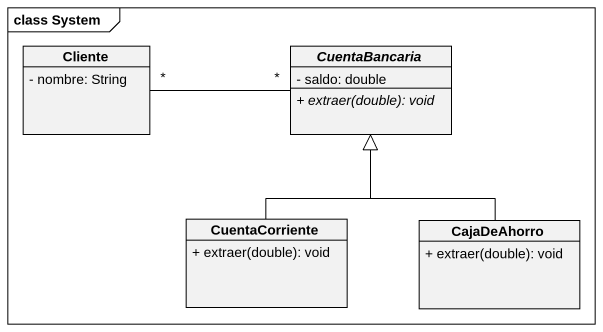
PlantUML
@startuml
mainframe class System
hide circle
hide empty members
skinparam classAttributeIconSize 0
class Cliente {
  - nombre: String
}
abstract class CuentaBancaria {
  - saldo: double
  {abstract} + extraer(double): void
}
class CuentaCorriente {
  + extraer(double): void
}
class CajaDeAhorro {
  + extraer(double): void
}
Cliente "*" -right- "*" CuentaBancaria
CuentaCorriente -up-|> CuentaBancaria
CajaDeAhorro -up-|> CuentaBancaria
@enduml
